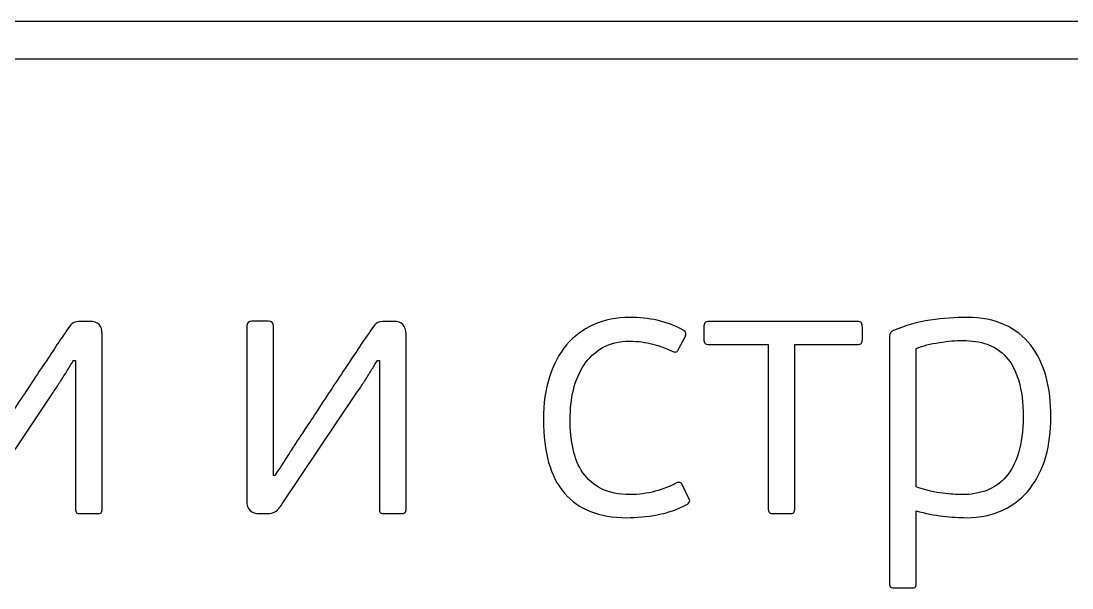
# Model space of a CAD drawing. Header units: centimetres. Extents: x -21.3 to 21.2, y -15.2 to 14.8.
# Drawn here: x 17.936 to 18.593, y 10.504 to 10.859 of the extents above; entities that cross this region are included whole.
import ezdxf

# ---------------------------------------------------------------- set-up
doc = ezdxf.new("R2010")
doc.units = ezdxf.units.CM
doc.header["$MEASUREMENT"] = 0
doc.layers.add('layer 1', color=7, linetype='Continuous')

msp = doc.modelspace()

# ---------------------------------------------------------------- linework, layer by layer
at = {"layer": 'layer 1', "color": 29}
for points, knots in [([(13.7485, 10.83475), (13.7485, 10.83475), (20.67123, 10.83475), (20.67123, 10.83475), (20.67123, 10.83475), (20.67123, 10.83475), (20.67123, 10.85851), (20.67123, 10.85851), (20.67123, 10.85851), (20.67123, 10.85851), (13.7485, 10.85851), (13.7485, 10.85851), (13.7485, 10.85851), (13.7485, 10.85851), (13.7485, 10.83475), (13.7485, 10.83475)], [0, 0, 0, 0, 0.2, 0.2, 0.2, 0.2, 0.4, 0.4, 0.4, 0.4, 0.6, 0.6, 0.6, 0.6, 1, 1, 1, 1]), ([(17.8874, 10.66788), (17.8874, 10.67002), (17.88847, 10.67108), (17.8906, 10.67108), (17.8906, 10.67108), (17.8906, 10.67108), (17.9009, 10.67108), (17.9009, 10.67108), (17.9009, 10.67108), (17.90303, 10.67108), (17.9041, 10.67002), (17.9041, 10.66788), (17.9041, 10.66788), (17.9041, 10.66788), (17.9041, 10.57456), (17.9041, 10.57456), (17.9041, 10.57456), (17.9041, 10.57456), (17.90478, 10.57433), (17.90478, 10.57433), (17.90478, 10.57433), (17.90539, 10.57525), (17.90642, 10.57681), (17.90787, 10.57902), (17.90787, 10.57902), (17.90932, 10.58123), (17.91084, 10.58359), (17.91244, 10.58611), (17.91244, 10.58611), (17.91405, 10.58863), (17.91557, 10.59103), (17.91702, 10.59332), (17.91702, 10.59332), (17.91847, 10.5956), (17.9195, 10.59713), (17.92011, 10.59789), (17.92011, 10.59789), (17.92118, 10.59957), (17.92285, 10.60212), (17.92514, 10.60555), (17.92514, 10.60555), (17.92742, 10.60898), (17.92998, 10.61287), (17.9328, 10.61722), (17.9328, 10.61722), (17.93562, 10.62156), (17.93863, 10.62614), (17.94184, 10.63094), (17.94184, 10.63094), (17.94504, 10.63574), (17.94808, 10.64032), (17.95098, 10.64466), (17.95098, 10.64466), (17.95388, 10.64901), (17.95651, 10.65298), (17.95888, 10.65656), (17.95888, 10.65656), (17.96124, 10.66014), (17.96311, 10.66285), (17.96448, 10.66468), (17.96448, 10.66468), (17.96585, 10.66697), (17.96711, 10.66857), (17.96825, 10.66948), (17.96825, 10.66948), (17.9694, 10.6704), (17.97134, 10.67085), (17.97408, 10.67085), (17.97408, 10.67085), (17.97408, 10.67085), (17.97912, 10.67085), (17.97912, 10.67085), (17.97912, 10.67085), (17.9843, 10.67085), (17.98689, 10.66818), (17.98689, 10.66285), (17.98689, 10.66285), (17.98689, 10.66285), (17.98689, 10.55375), (17.98689, 10.55375), (17.98689, 10.55375), (17.98689, 10.55253), (17.98667, 10.55173), (17.98621, 10.55134), (17.98621, 10.55134), (17.98575, 10.55096), (17.98491, 10.55077), (17.98369, 10.55077), (17.98369, 10.55077), (17.98369, 10.55077), (17.9734, 10.55077), (17.9734, 10.55077), (17.9734, 10.55077), (17.97218, 10.55077), (17.97134, 10.55096), (17.97088, 10.55134), (17.97088, 10.55134), (17.97043, 10.55173), (17.9702, 10.55253), (17.9702, 10.55375), (17.9702, 10.55375), (17.9702, 10.55375), (17.9702, 10.64638), (17.9702, 10.64638), (17.9702, 10.64638), (17.9702, 10.64638), (17.96905, 10.64638), (17.96905, 10.64638), (17.96905, 10.64638), (17.9686, 10.64577), (17.96776, 10.64447), (17.96654, 10.64249), (17.96654, 10.64249), (17.96532, 10.64051), (17.96398, 10.63837), (17.96253, 10.63609), (17.96253, 10.63609), (17.96108, 10.6338), (17.95972, 10.63166), (17.95842, 10.62968), (17.95842, 10.62968), (17.95712, 10.6277), (17.95625, 10.6264), (17.95579, 10.6258), (17.95579, 10.6258), (17.95579, 10.6258), (17.90959, 10.55695), (17.90959, 10.55695), (17.90959, 10.55695), (17.90806, 10.55451), (17.90661, 10.55287), (17.90524, 10.55203), (17.90524, 10.55203), (17.90387, 10.55119), (17.90211, 10.55077), (17.89998, 10.55077), (17.89998, 10.55077), (17.89998, 10.55077), (17.89563, 10.55077), (17.89563, 10.55077), (17.89563, 10.55077), (17.89015, 10.55077), (17.8874, 10.55344), (17.8874, 10.55878), (17.8874, 10.55878), (17.8874, 10.55878), (17.8874, 10.66788), (17.8874, 10.66788)], [0, 0, 0, 0, 0.026316, 0.026316, 0.026316, 0.026316, 0.052632, 0.052632, 0.052632, 0.052632, 0.078947, 0.078947, 0.078947, 0.078947, 0.105263, 0.105263, 0.105263, 0.105263, 0.131579, 0.131579, 0.131579, 0.131579, 0.157895, 0.157895, 0.157895, 0.157895, 0.184211, 0.184211, 0.184211, 0.184211, 0.210526, 0.210526, 0.210526, 0.210526, 0.236842, 0.236842, 0.236842, 0.236842, 0.263158, 0.263158, 0.263158, 0.263158, 0.289474, 0.289474, 0.289474, 0.289474, 0.315789, 0.315789, 0.315789, 0.315789, 0.342105, 0.342105, 0.342105, 0.342105, 0.368421, 0.368421, 0.368421, 0.368421, 0.394737, 0.394737, 0.394737, 0.394737, 0.421053, 0.421053, 0.421053, 0.421053, 0.447368, 0.447368, 0.447368, 0.447368, 0.473684, 0.473684, 0.473684, 0.473684, 0.5, 0.5, 0.5, 0.5, 0.526316, 0.526316, 0.526316, 0.526316, 0.552632, 0.552632, 0.552632, 0.552632, 0.578947, 0.578947, 0.578947, 0.578947, 0.605263, 0.605263, 0.605263, 0.605263, 0.631579, 0.631579, 0.631579, 0.631579, 0.657895, 0.657895, 0.657895, 0.657895, 0.684211, 0.684211, 0.684211, 0.684211, 0.710526, 0.710526, 0.710526, 0.710526, 0.736842, 0.736842, 0.736842, 0.736842, 0.763158, 0.763158, 0.763158, 0.763158, 0.789474, 0.789474, 0.789474, 0.789474, 0.815789, 0.815789, 0.815789, 0.815789, 0.842105, 0.842105, 0.842105, 0.842105, 0.868421, 0.868421, 0.868421, 0.868421, 0.894737, 0.894737, 0.894737, 0.894737, 0.921053, 0.921053, 0.921053, 0.921053, 0.947368, 0.947368, 0.947368, 0.947368, 1, 1, 1, 1]), ([(18.07724, 10.66788), (18.07724, 10.67002), (18.07831, 10.67108), (18.08044, 10.67108), (18.08044, 10.67108), (18.08044, 10.67108), (18.09074, 10.67108), (18.09074, 10.67108), (18.09074, 10.67108), (18.09287, 10.67108), (18.09394, 10.67002), (18.09394, 10.66788), (18.09394, 10.66788), (18.09394, 10.66788), (18.09394, 10.57456), (18.09394, 10.57456), (18.09394, 10.57456), (18.09394, 10.57456), (18.09462, 10.57433), (18.09462, 10.57433), (18.09462, 10.57433), (18.09523, 10.57525), (18.09626, 10.57681), (18.09771, 10.57902), (18.09771, 10.57902), (18.09916, 10.58123), (18.10068, 10.58359), (18.10228, 10.58611), (18.10228, 10.58611), (18.10389, 10.58863), (18.10541, 10.59103), (18.10686, 10.59332), (18.10686, 10.59332), (18.10831, 10.5956), (18.10934, 10.59713), (18.10995, 10.59789), (18.10995, 10.59789), (18.11102, 10.59957), (18.11269, 10.60212), (18.11498, 10.60555), (18.11498, 10.60555), (18.11726, 10.60898), (18.11982, 10.61287), (18.12264, 10.61722), (18.12264, 10.61722), (18.12546, 10.62156), (18.12847, 10.62614), (18.13168, 10.63094), (18.13168, 10.63094), (18.13488, 10.63574), (18.13792, 10.64032), (18.14082, 10.64466), (18.14082, 10.64466), (18.14372, 10.64901), (18.14635, 10.65298), (18.14872, 10.65656), (18.14872, 10.65656), (18.15108, 10.66014), (18.15295, 10.66285), (18.15432, 10.66468), (18.15432, 10.66468), (18.15569, 10.66697), (18.15695, 10.66857), (18.15809, 10.66948), (18.15809, 10.66948), (18.15924, 10.6704), (18.16118, 10.67085), (18.16392, 10.67085), (18.16392, 10.67085), (18.16392, 10.67085), (18.16896, 10.67085), (18.16896, 10.67085), (18.16896, 10.67085), (18.17414, 10.67085), (18.17673, 10.66818), (18.17673, 10.66285), (18.17673, 10.66285), (18.17673, 10.66285), (18.17673, 10.55375), (18.17673, 10.55375), (18.17673, 10.55375), (18.17673, 10.55253), (18.17651, 10.55173), (18.17605, 10.55134), (18.17605, 10.55134), (18.17559, 10.55096), (18.17475, 10.55077), (18.17353, 10.55077), (18.17353, 10.55077), (18.17353, 10.55077), (18.16324, 10.55077), (18.16324, 10.55077), (18.16324, 10.55077), (18.16202, 10.55077), (18.16118, 10.55096), (18.16072, 10.55134), (18.16072, 10.55134), (18.16027, 10.55173), (18.16004, 10.55253), (18.16004, 10.55375), (18.16004, 10.55375), (18.16004, 10.55375), (18.16004, 10.64638), (18.16004, 10.64638), (18.16004, 10.64638), (18.16004, 10.64638), (18.15889, 10.64638), (18.15889, 10.64638), (18.15889, 10.64638), (18.15844, 10.64577), (18.1576, 10.64447), (18.15638, 10.64249), (18.15638, 10.64249), (18.15516, 10.64051), (18.15382, 10.63837), (18.15237, 10.63609), (18.15237, 10.63609), (18.15092, 10.6338), (18.14956, 10.63166), (18.14826, 10.62968), (18.14826, 10.62968), (18.14696, 10.6277), (18.14609, 10.6264), (18.14563, 10.6258), (18.14563, 10.6258), (18.14563, 10.6258), (18.09943, 10.55695), (18.09943, 10.55695), (18.09943, 10.55695), (18.0979, 10.55451), (18.09645, 10.55287), (18.09508, 10.55203), (18.09508, 10.55203), (18.09371, 10.55119), (18.09195, 10.55077), (18.08982, 10.55077), (18.08982, 10.55077), (18.08982, 10.55077), (18.08547, 10.55077), (18.08547, 10.55077), (18.08547, 10.55077), (18.07998, 10.55077), (18.07724, 10.55344), (18.07724, 10.55878), (18.07724, 10.55878), (18.07724, 10.55878), (18.07724, 10.66788), (18.07724, 10.66788)], [0, 0, 0, 0, 0.026316, 0.026316, 0.026316, 0.026316, 0.052632, 0.052632, 0.052632, 0.052632, 0.078947, 0.078947, 0.078947, 0.078947, 0.105263, 0.105263, 0.105263, 0.105263, 0.131579, 0.131579, 0.131579, 0.131579, 0.157895, 0.157895, 0.157895, 0.157895, 0.184211, 0.184211, 0.184211, 0.184211, 0.210526, 0.210526, 0.210526, 0.210526, 0.236842, 0.236842, 0.236842, 0.236842, 0.263158, 0.263158, 0.263158, 0.263158, 0.289474, 0.289474, 0.289474, 0.289474, 0.315789, 0.315789, 0.315789, 0.315789, 0.342105, 0.342105, 0.342105, 0.342105, 0.368421, 0.368421, 0.368421, 0.368421, 0.394737, 0.394737, 0.394737, 0.394737, 0.421053, 0.421053, 0.421053, 0.421053, 0.447368, 0.447368, 0.447368, 0.447368, 0.473684, 0.473684, 0.473684, 0.473684, 0.5, 0.5, 0.5, 0.5, 0.526316, 0.526316, 0.526316, 0.526316, 0.552632, 0.552632, 0.552632, 0.552632, 0.578947, 0.578947, 0.578947, 0.578947, 0.605263, 0.605263, 0.605263, 0.605263, 0.631579, 0.631579, 0.631579, 0.631579, 0.657895, 0.657895, 0.657895, 0.657895, 0.684211, 0.684211, 0.684211, 0.684211, 0.710526, 0.710526, 0.710526, 0.710526, 0.736842, 0.736842, 0.736842, 0.736842, 0.763158, 0.763158, 0.763158, 0.763158, 0.789474, 0.789474, 0.789474, 0.789474, 0.815789, 0.815789, 0.815789, 0.815789, 0.842105, 0.842105, 0.842105, 0.842105, 0.868421, 0.868421, 0.868421, 0.868421, 0.894737, 0.894737, 0.894737, 0.894737, 0.921053, 0.921053, 0.921053, 0.921053, 0.947368, 0.947368, 0.947368, 0.947368, 1, 1, 1, 1]), ([(18.31671, 10.56267), (18.32205, 10.56267), (18.32727, 10.56336), (18.33238, 10.56472), (18.33238, 10.56472), (18.33749, 10.5661), (18.3418, 10.56778), (18.3453, 10.56976), (18.3453, 10.56976), (18.34652, 10.57037), (18.3474, 10.57052), (18.34793, 10.57021), (18.34793, 10.57021), (18.34847, 10.56991), (18.34896, 10.56937), (18.34942, 10.56862), (18.34942, 10.56862), (18.34942, 10.56862), (18.35308, 10.56061), (18.35308, 10.56061), (18.35308, 10.56061), (18.35384, 10.55969), (18.35407, 10.55893), (18.35376, 10.55832), (18.35376, 10.55832), (18.35346, 10.55771), (18.35293, 10.5571), (18.35217, 10.55649), (18.35217, 10.55649), (18.34637, 10.55344), (18.34019, 10.55131), (18.33364, 10.55009), (18.33364, 10.55009), (18.32708, 10.54887), (18.32068, 10.54826), (18.31442, 10.54826), (18.31442, 10.54826), (18.29734, 10.54826), (18.28442, 10.55337), (18.27566, 10.56358), (18.27566, 10.56358), (18.26689, 10.5738), (18.2625, 10.58912), (18.2625, 10.60956), (18.2625, 10.60956), (18.2625, 10.61947), (18.26376, 10.62835), (18.26628, 10.6362), (18.26628, 10.6362), (18.26879, 10.64406), (18.27238, 10.65073), (18.27703, 10.65622), (18.27703, 10.65622), (18.28168, 10.66171), (18.28736, 10.66594), (18.29407, 10.66891), (18.29407, 10.66891), (18.30078, 10.67188), (18.30825, 10.67337), (18.31648, 10.67337), (18.31648, 10.67337), (18.32243, 10.67337), (18.32815, 10.67276), (18.33364, 10.67154), (18.33364, 10.67154), (18.33913, 10.67032), (18.34454, 10.66826), (18.34988, 10.66537), (18.34988, 10.66537), (18.35171, 10.6643), (18.35209, 10.66292), (18.35102, 10.66125), (18.35102, 10.66125), (18.35102, 10.66125), (18.3469, 10.65347), (18.3469, 10.65347), (18.3469, 10.65347), (18.3466, 10.65271), (18.34618, 10.65217), (18.34565, 10.65187), (18.34565, 10.65187), (18.34511, 10.65157), (18.34423, 10.65172), (18.34302, 10.65233), (18.34302, 10.65233), (18.3392, 10.654), (18.33513, 10.65545), (18.33078, 10.65668), (18.33078, 10.65668), (18.32643, 10.65789), (18.32167, 10.6585), (18.31648, 10.6585), (18.31648, 10.6585), (18.30977, 10.6585), (18.3041, 10.65717), (18.29944, 10.6545), (18.29944, 10.6545), (18.29479, 10.65183), (18.29094, 10.64821), (18.28789, 10.64364), (18.28789, 10.64364), (18.28484, 10.63906), (18.28263, 10.63384), (18.28126, 10.62797), (18.28126, 10.62797), (18.27989, 10.6221), (18.2792, 10.61596), (18.2792, 10.60956), (18.2792, 10.60956), (18.2792, 10.603), (18.27981, 10.59686), (18.28103, 10.59114), (18.28103, 10.59114), (18.28225, 10.58543), (18.28431, 10.58047), (18.28721, 10.57628), (18.28721, 10.57628), (18.2901, 10.57208), (18.29395, 10.56877), (18.29876, 10.56633), (18.29876, 10.56633), (18.30356, 10.56389), (18.30955, 10.56267), (18.31671, 10.56267)], [0, 0, 0, 0, 0.03125, 0.03125, 0.03125, 0.03125, 0.0625, 0.0625, 0.0625, 0.0625, 0.09375, 0.09375, 0.09375, 0.09375, 0.125, 0.125, 0.125, 0.125, 0.15625, 0.15625, 0.15625, 0.15625, 0.1875, 0.1875, 0.1875, 0.1875, 0.21875, 0.21875, 0.21875, 0.21875, 0.25, 0.25, 0.25, 0.25, 0.28125, 0.28125, 0.28125, 0.28125, 0.3125, 0.3125, 0.3125, 0.3125, 0.34375, 0.34375, 0.34375, 0.34375, 0.375, 0.375, 0.375, 0.375, 0.40625, 0.40625, 0.40625, 0.40625, 0.4375, 0.4375, 0.4375, 0.4375, 0.46875, 0.46875, 0.46875, 0.46875, 0.5, 0.5, 0.5, 0.5, 0.53125, 0.53125, 0.53125, 0.53125, 0.5625, 0.5625, 0.5625, 0.5625, 0.59375, 0.59375, 0.59375, 0.59375, 0.625, 0.625, 0.625, 0.625, 0.65625, 0.65625, 0.65625, 0.65625, 0.6875, 0.6875, 0.6875, 0.6875, 0.71875, 0.71875, 0.71875, 0.71875, 0.75, 0.75, 0.75, 0.75, 0.78125, 0.78125, 0.78125, 0.78125, 0.8125, 0.8125, 0.8125, 0.8125, 0.84375, 0.84375, 0.84375, 0.84375, 0.875, 0.875, 0.875, 0.875, 0.90625, 0.90625, 0.90625, 0.90625, 0.9375, 0.9375, 0.9375, 0.9375, 1, 1, 1, 1]), ([(18.41964, 10.55443), (18.41964, 10.55291), (18.41937, 10.55192), (18.41884, 10.55146), (18.41884, 10.55146), (18.4183, 10.551), (18.41739, 10.55077), (18.41617, 10.55077), (18.41617, 10.55077), (18.41617, 10.55077), (18.40664, 10.55077), (18.40664, 10.55077), (18.40664, 10.55077), (18.40527, 10.55077), (18.40427, 10.551), (18.40374, 10.55146), (18.40374, 10.55146), (18.40321, 10.55192), (18.40294, 10.55291), (18.40294, 10.55443), (18.40294, 10.55443), (18.40294, 10.55443), (18.40294, 10.65645), (18.40294, 10.65645), (18.40294, 10.65645), (18.40294, 10.65645), (18.36634, 10.65645), (18.36634, 10.65645), (18.36634, 10.65645), (18.36482, 10.65645), (18.36383, 10.65671), (18.36337, 10.65725), (18.36337, 10.65725), (18.36292, 10.65778), (18.36269, 10.65858), (18.36269, 10.65965), (18.36269, 10.65965), (18.36269, 10.65965), (18.36269, 10.6672), (18.36269, 10.6672), (18.36269, 10.6672), (18.36269, 10.66841), (18.36292, 10.66933), (18.36337, 10.66994), (18.36337, 10.66994), (18.36383, 10.67055), (18.36482, 10.67085), (18.36634, 10.67085), (18.36634, 10.67085), (18.36634, 10.67085), (18.45829, 10.67085), (18.45829, 10.67085), (18.45829, 10.67085), (18.45982, 10.67085), (18.46077, 10.67055), (18.46115, 10.66994), (18.46115, 10.66994), (18.46153, 10.66933), (18.46172, 10.66841), (18.46172, 10.6672), (18.46172, 10.6672), (18.46172, 10.6672), (18.46172, 10.65965), (18.46172, 10.65965), (18.46172, 10.65965), (18.46172, 10.65858), (18.46153, 10.65778), (18.46115, 10.65725), (18.46115, 10.65725), (18.46077, 10.65671), (18.45982, 10.65645), (18.45829, 10.65645), (18.45829, 10.65645), (18.45829, 10.65645), (18.41964, 10.65645), (18.41964, 10.65645), (18.41964, 10.65645), (18.41964, 10.65645), (18.41964, 10.55443), (18.41964, 10.55443)], [0, 0, 0, 0, 0.047619, 0.047619, 0.047619, 0.047619, 0.095238, 0.095238, 0.095238, 0.095238, 0.142857, 0.142857, 0.142857, 0.142857, 0.190476, 0.190476, 0.190476, 0.190476, 0.238095, 0.238095, 0.238095, 0.238095, 0.285714, 0.285714, 0.285714, 0.285714, 0.333333, 0.333333, 0.333333, 0.333333, 0.380952, 0.380952, 0.380952, 0.380952, 0.428571, 0.428571, 0.428571, 0.428571, 0.47619, 0.47619, 0.47619, 0.47619, 0.52381, 0.52381, 0.52381, 0.52381, 0.571429, 0.571429, 0.571429, 0.571429, 0.619048, 0.619048, 0.619048, 0.619048, 0.666667, 0.666667, 0.666667, 0.666667, 0.714286, 0.714286, 0.714286, 0.714286, 0.761905, 0.761905, 0.761905, 0.761905, 0.809524, 0.809524, 0.809524, 0.809524, 0.857143, 0.857143, 0.857143, 0.857143, 0.904762, 0.904762, 0.904762, 0.904762, 1, 1, 1, 1]), ([(18.57952, 10.61116), (18.57952, 10.60231), (18.57845, 10.59408), (18.57631, 10.58645), (18.57631, 10.58645), (18.57418, 10.57883), (18.5709, 10.5722), (18.56648, 10.56656), (18.56648, 10.56656), (18.56206, 10.56091), (18.55653, 10.55645), (18.5499, 10.55318), (18.5499, 10.55318), (18.54326, 10.5499), (18.53552, 10.54826), (18.52668, 10.54826), (18.52668, 10.54826), (18.52226, 10.54826), (18.51738, 10.54856), (18.51204, 10.54917), (18.51204, 10.54917), (18.50671, 10.54978), (18.50114, 10.55093), (18.49535, 10.5526), (18.49535, 10.5526), (18.49535, 10.5526), (18.49535, 10.50709), (18.49535, 10.50709), (18.49535, 10.50709), (18.49535, 10.50587), (18.49515, 10.50511), (18.49478, 10.5048), (18.49478, 10.5048), (18.49439, 10.5045), (18.49359, 10.50434), (18.49237, 10.50434), (18.49237, 10.50434), (18.49237, 10.50434), (18.48185, 10.50434), (18.48185, 10.50434), (18.48185, 10.50434), (18.48078, 10.50434), (18.47998, 10.5045), (18.47945, 10.5048), (18.47945, 10.5048), (18.47892, 10.50511), (18.47865, 10.50587), (18.47865, 10.50709), (18.47865, 10.50709), (18.47865, 10.50709), (18.47865, 10.66148), (18.47865, 10.66148), (18.47865, 10.66148), (18.47865, 10.6633), (18.47949, 10.66453), (18.48117, 10.66514), (18.48117, 10.66514), (18.48848, 10.66834), (18.49614, 10.67051), (18.50415, 10.67165), (18.50415, 10.67165), (18.51216, 10.6728), (18.51982, 10.67337), (18.52714, 10.67337), (18.52714, 10.67337), (18.53613, 10.67337), (18.54395, 10.67185), (18.55058, 10.66879), (18.55058, 10.66879), (18.55722, 10.66575), (18.56267, 10.66148), (18.56694, 10.65599), (18.56694, 10.65599), (18.5712, 10.6505), (18.57437, 10.64394), (18.57643, 10.63632), (18.57643, 10.63632), (18.57848, 10.62869), (18.57952, 10.62031), (18.57952, 10.61116)], [0, 0, 0, 0, 0.047619, 0.047619, 0.047619, 0.047619, 0.095238, 0.095238, 0.095238, 0.095238, 0.142857, 0.142857, 0.142857, 0.142857, 0.190476, 0.190476, 0.190476, 0.190476, 0.238095, 0.238095, 0.238095, 0.238095, 0.285714, 0.285714, 0.285714, 0.285714, 0.333333, 0.333333, 0.333333, 0.333333, 0.380952, 0.380952, 0.380952, 0.380952, 0.428571, 0.428571, 0.428571, 0.428571, 0.47619, 0.47619, 0.47619, 0.47619, 0.52381, 0.52381, 0.52381, 0.52381, 0.571429, 0.571429, 0.571429, 0.571429, 0.619048, 0.619048, 0.619048, 0.619048, 0.666667, 0.666667, 0.666667, 0.666667, 0.714286, 0.714286, 0.714286, 0.714286, 0.761905, 0.761905, 0.761905, 0.761905, 0.809524, 0.809524, 0.809524, 0.809524, 0.857143, 0.857143, 0.857143, 0.857143, 0.904762, 0.904762, 0.904762, 0.904762, 1, 1, 1, 1]), ([(18.56213, 10.61116), (18.56213, 10.62016), (18.56122, 10.6277), (18.55939, 10.6338), (18.55939, 10.6338), (18.55756, 10.6399), (18.55496, 10.64482), (18.55161, 10.64856), (18.55161, 10.64856), (18.54826, 10.65229), (18.54429, 10.65496), (18.53972, 10.65656), (18.53972, 10.65656), (18.53514, 10.65816), (18.53003, 10.65896), (18.52439, 10.65896), (18.52439, 10.65896), (18.52028, 10.65896), (18.51544, 10.65854), (18.50987, 10.6577), (18.50987, 10.6577), (18.5043, 10.65686), (18.49946, 10.65561), (18.49535, 10.65393), (18.49535, 10.65393), (18.49535, 10.65393), (18.49535, 10.56747), (18.49535, 10.56747), (18.49535, 10.56747), (18.50175, 10.56533), (18.50728, 10.564), (18.51193, 10.56347), (18.51193, 10.56347), (18.51658, 10.56293), (18.52066, 10.56267), (18.52416, 10.56267), (18.52416, 10.56267), (18.52965, 10.56267), (18.53472, 10.56354), (18.53937, 10.5653), (18.53937, 10.5653), (18.54403, 10.56705), (18.54803, 10.56987), (18.55138, 10.57376), (18.55138, 10.57376), (18.55474, 10.57765), (18.55737, 10.58268), (18.55927, 10.58886), (18.55927, 10.58886), (18.56118, 10.59503), (18.56213, 10.60247), (18.56213, 10.61116)], [0, 0, 0, 0, 0.071429, 0.071429, 0.071429, 0.071429, 0.142857, 0.142857, 0.142857, 0.142857, 0.214286, 0.214286, 0.214286, 0.214286, 0.285714, 0.285714, 0.285714, 0.285714, 0.357143, 0.357143, 0.357143, 0.357143, 0.428571, 0.428571, 0.428571, 0.428571, 0.5, 0.5, 0.5, 0.5, 0.571429, 0.571429, 0.571429, 0.571429, 0.642857, 0.642857, 0.642857, 0.642857, 0.714286, 0.714286, 0.714286, 0.714286, 0.785714, 0.785714, 0.785714, 0.785714, 0.857143, 0.857143, 0.857143, 0.857143, 1, 1, 1, 1])]:
    msp.add_open_spline(points, degree=3, knots=knots, dxfattribs=at)

doc.saveas('drawing.dxf')
